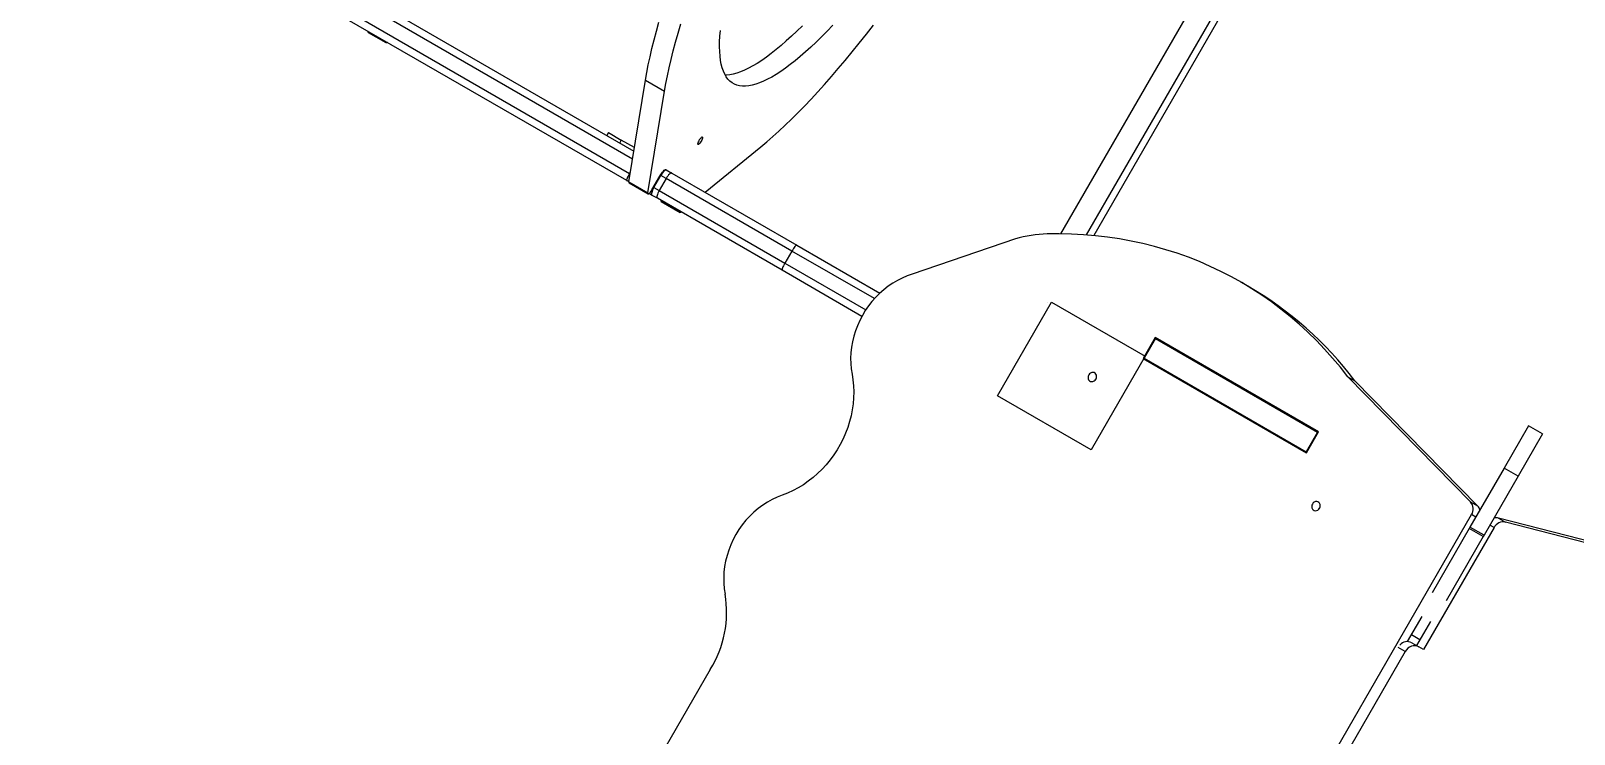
# Model space of a CAD drawing. Header units: millimetres. Extents: x -12977 to 11786, y -11805 to 10558.
# Drawn here: x 3209 to 4637, y -938 to -287 of the extents above; entities that cross this region are included whole.
import ezdxf

# ---------------------------------------------------------------- set-up
doc = ezdxf.new("R2010")
doc.units = ezdxf.units.MM
for name, color, linetype in [('DIKOM_ОБЪЕКТ', 7, 'Continuous'), ('DIKOM_РАЗМЕР_ЗОНА', 7, 'Continuous'), ('DIKOM_РАЗМЕР_ОБЪЕКТА', 7, 'Continuous')]:
    doc.layers.add(name, color=color, linetype=linetype)
doc.styles.add('style1', font='arial.ttf', dxfattribs={"width": 0.8})
doc.dimstyles.new('1-50', dxfattribs={"dimtxt": 300, "dimasz": 200, "dimexe": 100, "dimexo": 0, "dimgap": 100, "dimtad": 1, "dimtxsty": 'style1', "dimcen": 200, "dimclrd": 7, "dimclre": 7, "dimclrt": 7, "dimadec": 1, "dimazin": 2, "dimtfac": 1, "dimtmove": 0, "dimatfit": 2, "dimfxl": 0, "dimlwd": 25, "dimlwe": 18, "dimarcsym": 0})

# ---------------------------------------------------------------- blocks, each defined once
blk = doc.blocks.new('*D9')
at = {"layer": 'Defpoints', "color": 0, "transparency": 16777216}
for p in [(-11007.4, 666.1), (8788, 666.1), (8788, -10518.7)]:
    blk.add_point(p, dxfattribs=at)
at = {"layer": 'DIKOM_РАЗМЕР_ОБЪЕКТА', "color": 7, "lineweight": 18, "transparency": 16777216}
for p, q in [((-11007.4, 666.1), (-11007.4, -10618.7)), ((8788, 666.1), (8788, -10618.7))]:
    blk.add_line(p, q, dxfattribs=at)
at = {"layer": 'DIKOM_РАЗМЕР_ОБЪЕКТА', "color": 7, "lineweight": 25, "transparency": 16777216}
blk.add_line((-10807.4, -10518.7), (8588, -10518.7), dxfattribs=at)
at = {"layer": 'DIKOM_РАЗМЕР_ОБЪЕКТА', "color": 7, "transparency": 16777216}
for points in [[(-10807.4, -10485.3), (-10807.4, -10552), (-11007.4, -10518.7)], [(8588, -10485.3), (8588, -10552), (8788, -10518.7)]]:
    blk.add_solid(points, dxfattribs=at)
at = {"layer": 'DIKOM_РАЗМЕР_ОБЪЕКТА', "color": 7, "transparency": 16777216, "insert": (-1823.6, -10265.5), "char_height": 300, "attachment_point": 5, "style": 'style1'}
blk.add_mtext('19750', dxfattribs=at)
blk = doc.blocks.new('*D10')
at = {"layer": 'Defpoints', "color": 0, "transparency": 16777216}
for p in [(4270.3, 8458.2), (2861.7, -8997.1), (10043.4, -8997.1)]:
    blk.add_point(p, dxfattribs=at)
at = {"layer": 'DIKOM_РАЗМЕР_ОБЪЕКТА', "color": 7, "lineweight": 18, "transparency": 16777216}
for p, q in [((4270.3, 8458.2), (10143.4, 8458.2)), ((2861.7, -8997.1), (10143.4, -8997.1))]:
    blk.add_line(p, q, dxfattribs=at)
at = {"layer": 'DIKOM_РАЗМЕР_ОБЪЕКТА', "color": 7, "lineweight": 25, "transparency": 16777216}
blk.add_line((10043.4, 8258.2), (10043.4, -8797.1), dxfattribs=at)
at = {"layer": 'DIKOM_РАЗМЕР_ОБЪЕКТА', "color": 7, "transparency": 16777216}
for points in [[(10010, 8258.2), (10076.7, 8258.2), (10043.4, 8458.2)], [(10010, -8797.1), (10076.7, -8797.1), (10043.4, -8997.1)]]:
    blk.add_solid(points, dxfattribs=at)
at = {"layer": 'DIKOM_РАЗМЕР_ОБЪЕКТА', "color": 7, "transparency": 16777216, "insert": (9790.2, -3229.2), "char_height": 300, "attachment_point": 5, "rotation": 90, "style": 'style1'}
blk.add_mtext('17450', dxfattribs=at)
blk = doc.blocks.new('*D11')
at = {"layer": 'Defpoints', "color": 0, "transparency": 16777216}
for p in [(4304.4, 10557.6), (2504.1, -11339.7), (11686.1, -11339.7)]:
    blk.add_point(p, dxfattribs=at)
at = {"layer": 'DIKOM_РАЗМЕР_ЗОНА', "color": 7, "lineweight": 18, "transparency": 16777216}
for p, q in [((4304.4, 10557.6), (11786.1, 10557.6)), ((2504.1, -11339.7), (11786.1, -11339.7))]:
    blk.add_line(p, q, dxfattribs=at)
at = {"layer": 'DIKOM_РАЗМЕР_ЗОНА', "color": 7, "lineweight": 25, "transparency": 16777216}
blk.add_line((11686.1, 10357.6), (11686.1, -11139.7), dxfattribs=at)
at = {"layer": 'DIKOM_РАЗМЕР_ЗОНА', "color": 7, "transparency": 16777216}
for points in [[(11652.7, 10357.6), (11719.4, 10357.6), (11686.1, 10557.6)], [(11652.7, -11139.7), (11719.4, -11139.7), (11686.1, -11339.7)]]:
    blk.add_solid(points, dxfattribs=at)
at = {"layer": 'DIKOM_РАЗМЕР_ЗОНА', "color": 7, "transparency": 16777216, "insert": (11432.9, -3192), "char_height": 300, "attachment_point": 5, "rotation": 90, "style": 'style1'}
blk.add_mtext('21900', dxfattribs=at)
blk = doc.blocks.new('*D12')
at = {"layer": 'Defpoints', "color": 0, "transparency": 16777216}
for p in [(-12976.7, 124.1), (10764.9, 125.7), (10764.9, -11704.7)]:
    blk.add_point(p, dxfattribs=at)
at = {"layer": 'DIKOM_РАЗМЕР_ЗОНА', "color": 7, "lineweight": 18, "transparency": 16777216}
for p, q in [((-12976.7, 124.1), (-12976.7, -11804.7)), ((10764.9, 125.7), (10764.9, -11804.7))]:
    blk.add_line(p, q, dxfattribs=at)
at = {"layer": 'DIKOM_РАЗМЕР_ЗОНА', "color": 7, "lineweight": 25, "transparency": 16777216}
blk.add_line((-12776.7, -11704.7), (10564.9, -11704.7), dxfattribs=at)
at = {"layer": 'DIKOM_РАЗМЕР_ЗОНА', "color": 7, "transparency": 16777216}
for points in [[(-12776.7, -11671.3), (-12776.7, -11738), (-12976.7, -11704.7)], [(10564.9, -11671.3), (10564.9, -11738), (10764.9, -11704.7)]]:
    blk.add_solid(points, dxfattribs=at)
at = {"layer": 'DIKOM_РАЗМЕР_ЗОНА', "color": 7, "transparency": 16777216, "insert": (-1904.6, -11451.4), "char_height": 300, "attachment_point": 5, "style": 'style1'}
blk.add_mtext('23750', dxfattribs=at)

msp = doc.modelspace()

# ---------------------------------------------------------------- linework, layer by layer
at = {"layer": 'DIKOM_ОБЪЕКТ', "color": 7, "linetype": 'Continuous', "lineweight": 15}
for p, q in [((4162.551, -475.02), (4481.901, 78.111)), ((4186.218, -476.027), (4500.088, 67.611)), ((4500.284, 55.951), (4192.821, -476.591)), ((3766.134, -405.818), (3498.868, -251.513)), ((3505.464, -247.238), (3767.338, -398.431)), ((3760.696, -425.773), (3491.964, -270.62)), ((3492.368, -262.771), (3763.208, -419.14)), ((3521.607, -288.647), (3537.874, -298.038)), ((3762.694, -426.906), (3778.053, -332.729)), ((3778.053, -332.729), (3795.735, -342.937)), ((3780.376, -437.115), (3795.735, -342.937)), ((3743.767, -381.359), (3742.267, -383.956)), ((3743.767, -381.359), (3755.707, -388.252)), ((3755.707, -388.252), (3754.207, -390.85)), ((3767.855, -395.266), (3755.707, -388.252)), ((3833.412, -436.579), (3884.954, -394.448)), ((3762.691, -426.925), (3760.696, -425.773)), ((3762.694, -426.906), (3780.376, -437.115)), ((3762.843, -427.924), (3780.524, -438.133)), ((3763.208, -419.14), (3764.258, -417.322)), ((3763.208, -419.14), (3763.896, -419.538)), ((3784.038, -434.387), (3791.432, -421.58)), ((3785.873, -432.226), (3792.373, -420.968)), ((3797.202, -423.756), (3790.702, -435.014)), ((3792.373, -420.968), (3791.945, -420.721)), ((3797.202, -423.756), (3792.373, -420.968)), ((3797.054, -415.588), (3797.238, -415.694)), ((3913.589, -490.952), (3797.202, -423.756)), ((3797.255, -415.704), (3797.292, -415.725)), ((3797.292, -415.725), (3802.544, -418.757)), ((3802.544, -418.757), (3918.025, -485.43)), ((3783.792, -439.107), (3781.466, -437.765)), ((3789.044, -442.14), (3783.792, -439.107)), ((3785.433, -431.972), (3785.873, -432.226)), ((3785.873, -432.226), (3790.702, -435.014)), ((3904.525, -508.813), (3789.044, -442.14)), ((3790.702, -435.014), (3907.089, -502.21)), ((3792.437, -445.01), (3810.118, -455.219)), ((3918.025, -485.43), (3995.037, -529.893)), ((4120.405, -479.804), (4024.901, -512.456)), ((3913.589, -490.952), (3907.089, -502.21)), ((3989.959, -535.044), (3913.589, -490.952)), ((3978.324, -551.421), (3904.525, -508.813)), ((3907.089, -502.21), (3981.933, -545.421)), ((4335.468, -523.469), (4328.972, -519.719)), ((4103.929, -624.982), (4153.929, -538.379)), ((4150.088, -538.606), (4150.095, -538.606)), ((4153.693, -538.375), (4153.929, -538.379)), ((4153.929, -538.379), (4240.532, -588.379)), ((4249.844, -571.086), (4238.594, -590.572)), ((4400.969, -658.338), (4249.844, -571.086)), ((4250.031, -572.06), (4239.531, -590.247)), ((4250.031, -572.06), (4400.031, -658.663)), ((4256.339, -574.836), (4255.964, -575.486)), ((4240.532, -588.379), (4190.531, -674.982)), ((4238.594, -590.572), (4389.719, -677.824)), ((4239.531, -590.247), (4389.531, -676.85)), ((4245.464, -593.672), (4245.089, -594.322)), ((4245.464, -593.672), (4245.089, -594.322)), ((4541.586, -723.203), (4427.917, -607.252)), ((4427.917, -607.252), (4434.412, -611.002)), ((4548.081, -726.953), (4434.412, -611.002)), ((4103.805, -624.979), (4103.806, -624.979)), ((4190.531, -674.982), (4103.929, -624.982)), ((4595.116, -652.783), (4572.59, -691.8)), ((4608.107, -660.283), (4595.116, -652.783)), ((4400.031, -658.663), (4389.531, -676.85)), ((4389.719, -677.824), (4400.969, -658.338)), ((4400.594, -658.988), (4400.031, -658.663)), ((4608.107, -660.283), (4585.58, -699.3)), ((4190.409, -674.979), (4190.416, -674.979)), ((4190.409, -674.979), (4190.531, -674.982)), ((4190.421, -674.979), (4190.416, -674.979)), ((4390.094, -677.174), (4389.531, -676.85)), ((4572.59, -691.8), (4541.009, -746.498)), ((4585.58, -699.3), (4554, -753.998)), ((4585.58, -699.3), (4572.59, -691.8)), ((4541.586, -723.203), (4548.081, -726.953)), ((4054.739, -1579.705), (4542.466, -734.936)), ((4546.38, -737.196), (4542.466, -734.936)), ((4567.38, -738.095), (4573.876, -741.845)), ((4724.632, -778.56), (4567.38, -738.095)), ((4731.127, -782.31), (4573.876, -741.845)), ((4563.274, -746.949), (4498.085, -859.861)), ((4540.275, -747.771), (4505.945, -807.232)), ((4553.265, -755.271), (4518.969, -814.674)), ((4541.009, -746.498), (4540.275, -747.771)), ((4553.265, -755.271), (4540.275, -747.771)), ((4554, -753.998), (4541.009, -746.498)), ((4554, -753.998), (4553.265, -755.271)), ((4563.274, -746.949), (4559.371, -744.696)), ((4483.256, -852.491), (4496.645, -829.301)), ((4504.463, -833.814), (4491.589, -856.111)), ((4494.619, -850.864), (4486.801, -846.35)), ((4487.089, -853.513), (4493.585, -857.263)), ((4481.085, -861.593), (4167.839, -1404.152)), ((4481.085, -861.593), (4474.681, -857.896)), ((4498.085, -859.861), (4493.585, -857.263)), ((3838.001, -878.348), (3438.269, -1570.704))]:
    msp.add_line(p, q, dxfattribs=at)
at = {"layer": 'DIKOM_ОБЪЕКТ', "color": 7, "linetype": 'Continuous', "lineweight": 15, "flags": 128}
for points in [[(3778.053, -332.729), (3779.27, -325.746), (3780.678, -318.525), (3782.276, -311.071), (3784.063, -303.392), (3786.038, -295.493), (3788.198, -287.382), (3790.542, -279.066)], [(3795.735, -342.937), (3796.951, -335.954), (3798.359, -328.733), (3799.957, -321.279), (3801.744, -313.6), (3803.719, -305.702), (3805.879, -297.591), (3808.223, -289.274), (3810.749, -280.759)], [(3951.403, -281.862), (3946.161, -287.347), (3941, -292.58), (3935.925, -297.554), (3930.943, -302.264), (3926.058, -306.704), (3921.276, -310.87), (3916.603, -314.758), (3912.044, -318.362), (3907.603, -321.679), (3903.285, -324.705), (3899.096, -327.437), (3895.04, -329.872), (3891.121, -332.006), (3887.344, -333.839), (3883.713, -335.367), (3880.232, -336.59), (3876.905, -337.504), (3873.735, -338.111), (3870.726, -338.409), (3867.882, -338.397), (3865.205, -338.076), (3862.698, -337.446), (3860.365, -336.507), (3858.208, -335.262), (3856.228, -333.71), (3854.43, -331.855), (3852.813, -329.697), (3851.381, -327.239), (3850.134, -324.485), (3849.074, -321.437), (3848.203, -318.098), (3847.521, -314.472), (3847.029, -310.563), (3846.728, -306.376), (3846.617, -301.915), (3846.698, -297.185), (3846.969, -292.191), (3847.431, -286.939)], [(3923.318, -282.371), (3918.244, -287.345), (3913.261, -292.055), (3908.377, -296.496), (3903.595, -300.662), (3898.922, -304.549), (3894.362, -308.153), (3889.921, -311.47), (3885.604, -314.497), (3881.415, -317.229), (3877.359, -319.663), (3873.44, -321.798), (3869.663, -323.631), (3866.032, -325.159), (3862.551, -326.381), (3859.223, -327.296), (3856.054, -327.903), (3853.045, -328.2), (3851.917, -328.233)], [(3884.954, -394.448), (3890.394, -389.903), (3895.944, -385.074), (3901.599, -379.963), (3907.356, -374.575), (3913.21, -368.916), (3919.154, -362.99), (3925.184, -356.801), (3931.295, -350.356), (3937.482, -343.66), (3943.739, -336.719), (3950.061, -329.538), (3956.442, -322.124), (3962.877, -314.483), (3969.361, -306.621), (3975.888, -298.546), (3982.452, -290.264), (3989.048, -281.783)], [(3539.333, -297.948), (3538.578, -298.174), (3537.952, -298.079), (3537.5, -297.672), (3537.253, -296.981), (3537.224, -296.752)], [(3829.527, -389.303), (3828.901, -390.303), (3828.259, -391.173), (3827.658, -391.835), (3827.15, -392.23), (3826.782, -392.324), (3826.585, -392.108), (3826.578, -391.601), (3826.761, -390.848), (3827.117, -389.916), (3827.616, -388.888), (3828.212, -387.855), (3828.853, -386.91), (3829.482, -386.135), (3830.042, -385.601), (3830.485, -385.353), (3830.771, -385.415), (3830.874, -385.781), (3830.785, -386.418), (3830.512, -387.27), (3830.08, -388.261), (3829.527, -389.303)], [(3763.208, -419.14), (3762.544, -420.334), (3761.943, -421.504), (3761.43, -422.604), (3761.022, -423.594), (3760.737, -424.434), (3760.584, -425.093), (3760.571, -425.546), (3760.696, -425.773)], [(3762.694, -426.906), (3762.653, -427.544), (3762.805, -427.898), (3762.843, -427.924)], [(3791.432, -421.58), (3792.244, -420.246), (3793.086, -419), (3793.928, -417.889), (3794.735, -416.955), (3795.479, -416.235), (3796.129, -415.757), (3796.66, -415.538), (3797.054, -415.588)], [(3797.292, -415.725), (3796.948, -415.681), (3796.482, -415.873), (3795.914, -416.291), (3795.263, -416.921), (3794.556, -417.738), (3793.82, -418.71), (3793.083, -419.801), (3792.373, -420.968)], [(3802.544, -418.757), (3802.117, -418.666), (3801.572, -418.811), (3800.931, -419.188), (3800.216, -419.781), (3799.457, -420.567), (3798.682, -421.517), (3797.92, -422.594), (3797.202, -423.756)], [(3780.376, -437.115), (3780.335, -437.752), (3780.486, -438.106), (3780.82, -438.153), (3781.311, -437.887), (3781.925, -437.33), (3782.617, -436.519), (3783.339, -435.515), (3784.038, -434.387)], [(3785.873, -432.226), (3785.217, -433.424), (3784.641, -434.608), (3784.167, -435.732), (3783.814, -436.753), (3783.593, -437.631), (3783.515, -438.332), (3783.582, -438.831), (3783.792, -439.107)], [(3790.702, -435.014), (3790.055, -436.217), (3789.503, -437.415), (3789.068, -438.561), (3788.767, -439.612), (3788.61, -440.527), (3788.605, -441.271), (3788.752, -441.816), (3789.044, -442.14)], [(3811.074, -454.838), (3810.543, -455.192), (3810.16, -455.238), (3809.953, -454.973), (3809.937, -454.415), (3809.966, -454.219)], [(3918.025, -485.43), (3917.775, -485.441), (3917.4, -485.685), (3916.915, -486.151), (3916.338, -486.823), (3915.691, -487.675), (3914.999, -488.673), (3914.289, -489.779), (3913.589, -490.952)], [(4427.917, -607.252), (4421.047, -598.503), (4413.917, -590.004), (4406.535, -581.762), (4398.906, -573.784), (4391.037, -566.076), (4382.934, -558.645), (4374.605, -551.496), (4366.055, -544.637), (4357.292, -538.072), (4348.324, -531.807), (4339.157, -525.848), (4329.8, -520.198), (4320.261, -514.864), (4310.546, -509.849), (4300.665, -505.157), (4290.625, -500.793), (4280.435, -496.761), (4270.104, -493.062), (4259.639, -489.701), (4249.05, -486.68), (4238.345, -484.003), (4227.534, -481.67), (4216.626, -479.684), (4205.628, -478.047), (4194.552, -476.76), (4183.405, -475.824), (4172.197, -475.24), (4160.938, -475.008), (4149.636, -475.129)], [(3907.089, -502.21), (3906.424, -503.403), (3905.821, -504.571), (3905.302, -505.669), (3904.888, -506.655), (3904.595, -507.491), (3904.433, -508.144), (3904.409, -508.591), (3904.525, -508.813)], [(4024.901, -512.456), (4020.264, -514.039), (4015.701, -515.954), (4011.235, -518.194), (4006.888, -520.746), (4002.68, -523.598), (3998.633, -526.736), (3994.766, -530.145), (3991.099, -533.809), (3987.648, -537.709), (3984.431, -541.827), (3981.464, -546.141), (3978.761, -550.632), (3976.335, -555.277), (3974.198, -560.054), (3972.361, -564.938), (3970.833, -569.907), (3969.62, -574.937), (3968.73, -580.001), (3968.165, -585.077), (3967.93, -590.138), (3968.025, -595.16), (3968.45, -600.12), (3969.202, -604.991)], [(3969.202, -604.991), (3970.044, -610.316), (3970.564, -615.729), (3970.762, -621.209), (3970.636, -626.735), (3970.187, -632.284), (3969.417, -637.836), (3968.328, -643.368), (3966.925, -648.858), (3965.213, -654.286), (3963.199, -659.629), (3960.891, -664.868), (3958.298, -669.981), (3955.431, -674.948), (3952.299, -679.749), (3948.917, -684.367), (3945.296, -688.783), (3941.451, -692.979), (3937.398, -696.94), (3933.152, -700.649), (3928.729, -704.092), (3924.148, -707.256), (3919.425, -710.127), (3914.581, -712.696), (3909.632, -714.952), (3904.6, -716.885)], [(4194.831, -609.473), (4195.317, -608.322), (4195.497, -607.11), (4195.355, -605.935), (4194.903, -604.893), (4194.178, -604.067), (4193.239, -603.525), (4192.161, -603.31), (4191.033, -603.44), (4189.944, -603.905), (4188.985, -604.666), (4188.231, -605.662), (4187.745, -606.813), (4187.566, -608.025), (4187.707, -609.2), (4188.159, -610.242), (4188.884, -611.068), (4189.823, -611.61), (4190.901, -611.825), (4192.029, -611.695), (4193.118, -611.23), (4194.078, -610.469), (4194.831, -609.473)], [(4194.831, -609.473), (4195.317, -608.322), (4195.497, -607.11), (4195.355, -605.935), (4194.903, -604.893), (4194.178, -604.067), (4193.239, -603.524), (4192.162, -603.31), (4191.033, -603.44), (4189.944, -603.904), (4188.985, -604.666), (4188.231, -605.662), (4187.745, -606.813), (4187.566, -608.025), (4187.708, -609.199), (4188.159, -610.242), (4188.884, -611.068), (4189.823, -611.61), (4190.901, -611.825), (4192.03, -611.695), (4193.118, -611.23), (4194.078, -610.469), (4194.831, -609.473)], [(4195.169, -608.766), (4194.726, -609.412), (4194.388, -610.119)], [(4195.169, -608.766), (4194.726, -609.412), (4194.388, -610.119)], [(3904.6, -716.885), (3899.922, -718.705), (3895.336, -720.864), (3890.865, -723.351), (3886.531, -726.154), (3882.357, -729.259), (3878.364, -732.65), (3874.571, -736.309), (3870.998, -740.219), (3867.663, -744.359), (3864.584, -748.709), (3861.775, -753.245), (3859.251, -757.947), (3857.024, -762.788), (3855.107, -767.746), (3853.508, -772.795), (3852.235, -777.91), (3851.296, -783.064), (3850.695, -788.231), (3850.434, -793.386), (3850.516, -798.502), (3850.94, -803.553), (3851.703, -808.514)], [(4401.831, -728.984), (4402.317, -727.834), (4402.497, -726.622), (4402.355, -725.447), (4401.903, -724.404), (4401.178, -723.578), (4400.239, -723.036), (4399.161, -722.821), (4398.033, -722.951), (4396.944, -723.416), (4395.985, -724.177), (4395.231, -725.174), (4394.745, -726.324), (4394.566, -727.536), (4394.707, -728.711), (4395.159, -729.754), (4395.884, -730.58), (4396.823, -731.122), (4397.901, -731.337), (4399.03, -731.206), (4400.118, -730.742), (4401.078, -729.981), (4401.831, -728.984)], [(4402.169, -728.278), (4401.726, -728.924), (4401.388, -729.63)], [(4493.585, -857.263), (4492.025, -856.585), (4490.334, -856.265), (4488.575, -856.317), (4486.817, -856.738), (4485.126, -857.512), (4483.569, -858.609), (4482.204, -859.987), (4481.085, -861.593)]]:
    msp.add_lwpolyline(points, dxfattribs=at)
at = {"layer": 'DIKOM_ОБЪЕКТ', "color": 7, "linetype": 'Continuous', "lineweight": 15}
for centre, radius, start, end in [((3522.612, -287.332), 1.655, 180.973332, 232.596732), ((3793.369, -444.357), 1.138, 162.28334, 215.001455), ((4152.89, -589.193), 114.11, 91.633971, 106.539897), ((4168.244, -812.182), 333.645, 37.083413, 59.920483), ((4534.189, -729.657), 9.817, 327.472986, 41.107685), ((4542.087, -732.74), 8.332, 14.471782, 43.993586), ((4565.366, -746.178), 8.33, 76.004572, 105.416096), ((4571.984, -751.478), 9.817, 78.892315, 152.527014), ((3753.652, -825.537), 99.518, 327.948957, 9.849209), ((4483.008, -861.433), 8.91, 62.73593, 139.809127)]:
    msp.add_arc(centre, radius, start, end, dxfattribs=at)

# ---------------------------------------------------------------- dimensions: what is measured, and where the dimension line sits
at = {"layer": 'DIKOM_РАЗМЕР_ЗОНА'}
dim = msp.add_linear_dim(base=(11686.061, -11339.718), p1=(4304.397, 10557.602), p2=(2504.073, -11339.718), angle=90, text='21900', dimstyle='1-50', dxfattribs=at)
dim.commit()
dim.dimension.update_dxf_attribs({"geometry": '*D11', "text_midpoint": (11686.061, -3191.969), "dimtype": 160})
dim = msp.add_linear_dim(base=(10764.904, -11704.658), p1=(-12976.695, 124.079), p2=(10764.904, 125.672), text='23750', dimstyle='1-50', dxfattribs=at)
dim.commit()
dim.dimension.update_dxf_attribs({"geometry": '*D12', "text_midpoint": (-1904.628, -11704.658), "dimtype": 160})
at = {"layer": 'DIKOM_РАЗМЕР_ОБЪЕКТА'}
dim = msp.add_linear_dim(base=(10043.372, -8997.089), p1=(4270.308, 8458.216), p2=(2861.678, -8997.089), angle=90, text='17450', dimstyle='1-50', dxfattribs=at)
dim.commit()
dim.dimension.update_dxf_attribs({"geometry": '*D10', "text_midpoint": (10043.372, -3229.158), "dimtype": 160})
dim = msp.add_linear_dim(base=(8787.993, -10518.658), p1=(-11007.417, 666.079), p2=(8787.993, 666.082), text='19750', dimstyle='1-50', dxfattribs=at)
dim.commit()
dim.dimension.update_dxf_attribs({"geometry": '*D9', "text_midpoint": (-1823.628, -10518.658), "dimtype": 160})

doc.saveas('drawing.dxf')
